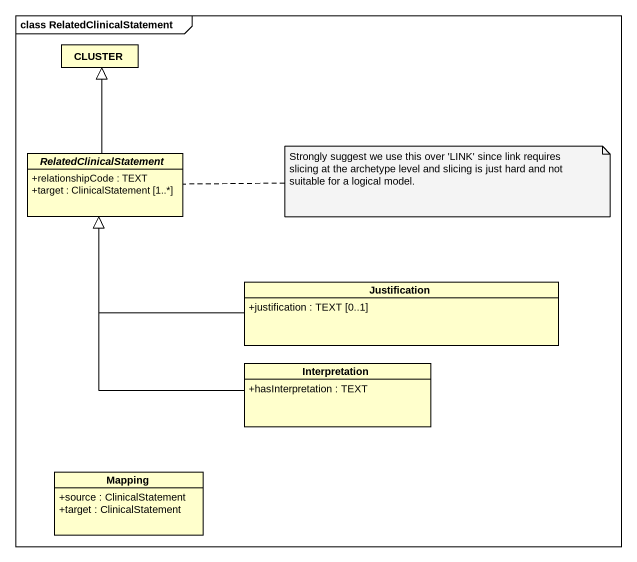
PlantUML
@startuml
mainframe class RelatedClinicalStatement
hide circle
hide empty members
skinparam classAttributeIconSize 0
class CLUSTER
abstract class RelatedClinicalStatement {
  +relationshipCode : TEXT
  +target : ClinicalStatement [1..*]
}
class Justification {
  +justification : TEXT [0..1]
}
class Interpretation {
  +hasInterpretation : TEXT
}
class Mapping {
  +source : ClinicalStatement
  +target : ClinicalStatement
}
RelatedClinicalStatement -up-|> CLUSTER
Justification -left-|> RelatedClinicalStatement
Interpretation -up-|> RelatedClinicalStatement
note right of RelatedClinicalStatement : Strongly suggest we use this over 'LINK' since link requires slicing at the archetype level and slicing is just hard and not suitable for a logical model.
@enduml
